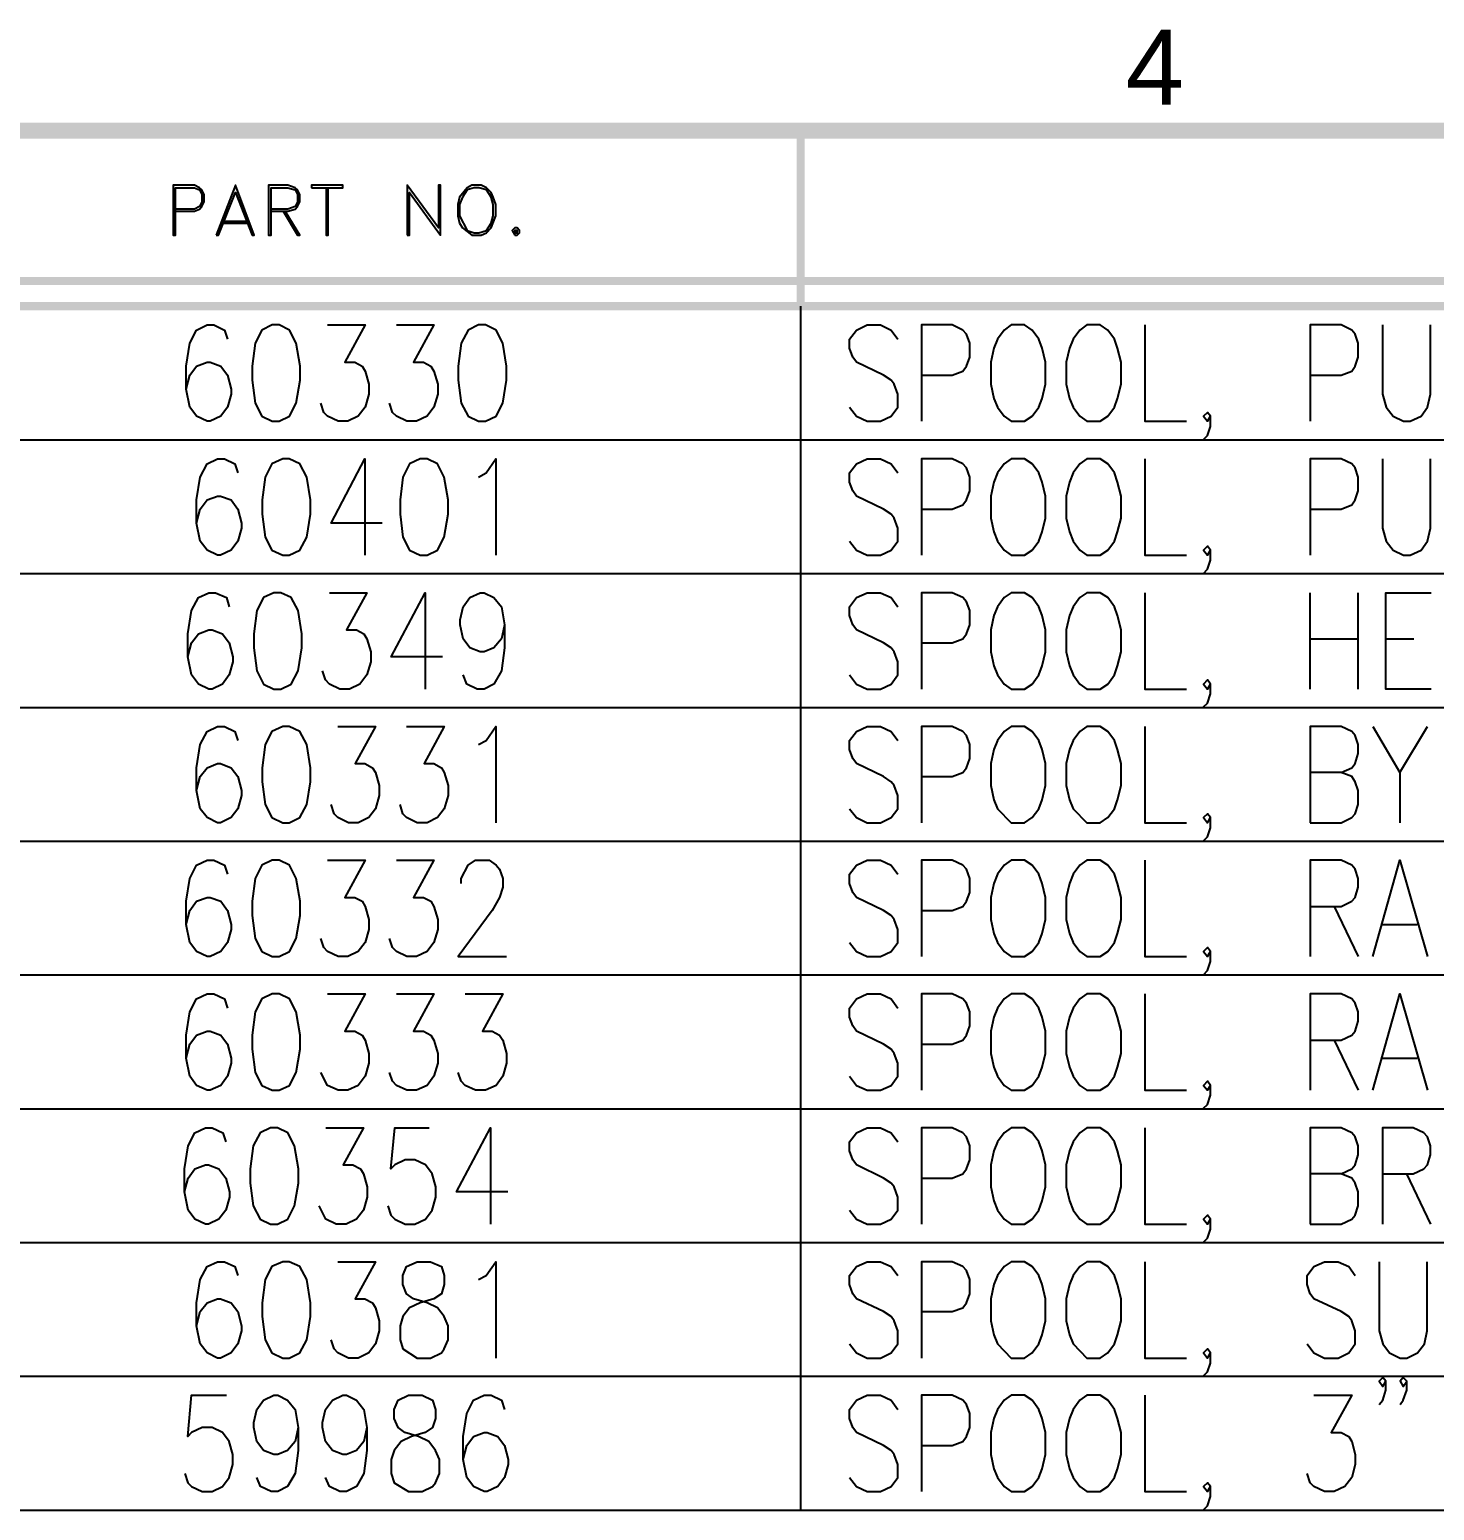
# Model space of a CAD drawing. Header units: inches. Extents: x 0.3 to 33.8, y 15.5 to 37.1.
# Drawn here: x 27.336 to 29.964, y 34.367 to 37.138 of the extents above; entities that cross this region are included whole.
import ezdxf

# ---------------------------------------------------------------- set-up
doc = ezdxf.new("R2010")
doc.units = ezdxf.units.IN
doc.header["$MEASUREMENT"] = 0
doc.styles.add('PDF Arial', font='arial.ttf')

# ---------------------------------------------------------------- blocks, each defined once
blk = doc.blocks.new('60298_1')
at = {"true_color": 0x0037dd, "transparency": 33554687}
for points in [[(33.5914, 36.9641), (33.5614, 36.9341), (0.4864, 36.9341), (0.4563, 36.9641)], [(28.7708, 36.9491), (28.7858, 36.9491), (28.7858, 36.6206), (28.7707, 36.6206)], [(28.7708, 36.9491), (28.7858, 36.9491), (28.7858, 36.6206), (28.7707, 36.6206)], [(28.7708, 36.9491), (28.7858, 36.9491), (28.7858, 36.6206), (28.7707, 36.6206)], [(33.5764, 36.675), (33.5764, 36.66), (26.27, 36.66), (26.27, 36.675)], [(33.5764, 36.675), (33.5764, 36.66), (26.27, 36.66), (26.27, 36.675)], [(33.5764, 36.675), (33.5764, 36.66), (26.27, 36.66), (26.27, 36.675)], [(33.5764, 36.6281), (33.5764, 36.6131), (26.2625, 36.6131), (26.2776, 36.6281)], [(33.5764, 36.6281), (33.5764, 36.6131), (26.2625, 36.6131), (26.2776, 36.6281)], [(33.5764, 36.6281), (33.5764, 36.6131), (26.2625, 36.6131), (26.2776, 36.6281)]]:
    blk.add_hatch(color=162, dxfattribs=at).paths.add_polyline_path(points)
at = {"color": 162, "true_color": 0x0037dd, "transparency": 33554687}
for points in [[(27.6087, 36.7982), (27.6438, 36.7982), (27.6536, 36.8023), (27.6578, 36.807), (27.6624, 36.8158), (27.6624, 36.8297), (27.6578, 36.8385), (27.6536, 36.8421), (27.6438, 36.8473), (27.6041, 36.8473), (27.6041, 36.7533), (27.6087, 36.7533), (27.6087, 36.8421), (27.6438, 36.8421), (27.6536, 36.8385), (27.6578, 36.8297), (27.6578, 36.8158), (27.6536, 36.807), (27.6438, 36.8023), (27.6087, 36.8023)], [(27.6087, 36.7982), (27.6438, 36.7982), (27.6536, 36.8023), (27.6578, 36.807), (27.6624, 36.8158), (27.6624, 36.8297), (27.6578, 36.8385), (27.6536, 36.8421), (27.6438, 36.8473), (27.6041, 36.8473), (27.6041, 36.7533), (27.6087, 36.7533), (27.6087, 36.8421), (27.6438, 36.8421), (27.6536, 36.8385), (27.6578, 36.8297), (27.6578, 36.8158), (27.6536, 36.807), (27.6438, 36.8023), (27.6087, 36.8023)], [(27.6087, 36.7982), (27.6438, 36.7982), (27.6536, 36.8023), (27.6578, 36.807), (27.6624, 36.8158), (27.6624, 36.8297), (27.6578, 36.8385), (27.6536, 36.8421), (27.6438, 36.8473), (27.6041, 36.8473), (27.6041, 36.7533), (27.6087, 36.7533), (27.6087, 36.8421), (27.6438, 36.8421), (27.6536, 36.8385), (27.6578, 36.8297), (27.6578, 36.8158), (27.6536, 36.807), (27.6438, 36.8023), (27.6087, 36.8023)], [(27.6846, 36.7533), (27.6893, 36.7533), (27.7208, 36.8333), (27.7518, 36.7533), (27.7559, 36.7533), (27.7208, 36.8473), (27.6846, 36.7533)], [(27.6846, 36.7533), (27.6893, 36.7533), (27.7208, 36.8333), (27.7518, 36.7533), (27.7559, 36.7533), (27.7208, 36.8473), (27.6846, 36.7533)], [(27.6846, 36.7533), (27.6893, 36.7533), (27.7208, 36.8333), (27.7518, 36.7533), (27.7559, 36.7533), (27.7208, 36.8473), (27.6846, 36.7533)], [(27.7874, 36.7982), (27.8189, 36.7982), (27.8323, 36.8023), (27.8365, 36.807), (27.8411, 36.8158), (27.8411, 36.8297), (27.8365, 36.8385), (27.8323, 36.8421), (27.8189, 36.8473), (27.7828, 36.8473), (27.7828, 36.7533), (27.7874, 36.7533), (27.7874, 36.8421), (27.8189, 36.8421), (27.8323, 36.8385), (27.8365, 36.8297), (27.8365, 36.8158), (27.8323, 36.807), (27.8189, 36.8023), (27.7874, 36.8023)], [(27.7874, 36.7982), (27.8189, 36.7982), (27.8323, 36.8023), (27.8365, 36.807), (27.8411, 36.8158), (27.8411, 36.8297), (27.8365, 36.8385), (27.8323, 36.8421), (27.8189, 36.8473), (27.7828, 36.8473), (27.7828, 36.7533), (27.7874, 36.7533), (27.7874, 36.8421), (27.8189, 36.8421), (27.8323, 36.8385), (27.8365, 36.8297), (27.8365, 36.8158), (27.8323, 36.807), (27.8189, 36.8023), (27.7874, 36.8023)], [(27.7874, 36.7982), (27.8189, 36.7982), (27.8323, 36.8023), (27.8365, 36.807), (27.8411, 36.8158), (27.8411, 36.8297), (27.8365, 36.8385), (27.8323, 36.8421), (27.8189, 36.8473), (27.7828, 36.8473), (27.7828, 36.7533), (27.7874, 36.7533), (27.7874, 36.8421), (27.8189, 36.8421), (27.8323, 36.8385), (27.8365, 36.8297), (27.8365, 36.8158), (27.8323, 36.807), (27.8189, 36.8023), (27.7874, 36.8023)], [(27.8633, 36.8421), (27.9217, 36.8421), (27.9217, 36.8473), (27.8633, 36.8473), (27.8633, 36.8421)], [(27.8633, 36.8421), (27.9217, 36.8421), (27.9217, 36.8473), (27.8633, 36.8473), (27.8633, 36.8421)], [(27.8633, 36.8421), (27.9217, 36.8421), (27.9217, 36.8473), (27.8633, 36.8473), (27.8633, 36.8421)], [(27.8907, 36.8421), (27.8907, 36.7533), (27.8943, 36.7533), (27.8943, 36.8421)], [(27.8907, 36.8421), (27.8907, 36.7533), (27.8943, 36.7533), (27.8943, 36.8421)], [(27.8907, 36.8421), (27.8907, 36.7533), (27.8943, 36.7533), (27.8943, 36.8421)], [(28.042, 36.7533), (28.0466, 36.7533), (28.0466, 36.8333), (28.1045, 36.7533), (28.1045, 36.8473), (28.1003, 36.8473), (28.1003, 36.7672), (28.042, 36.8473), (28.042, 36.7533)], [(28.042, 36.7533), (28.0466, 36.7533), (28.0466, 36.8333), (28.1045, 36.7533), (28.1045, 36.8473), (28.1003, 36.8473), (28.1003, 36.7672), (28.042, 36.8473), (28.042, 36.7533)], [(28.042, 36.7533), (28.0466, 36.7533), (28.0466, 36.8333), (28.1045, 36.7533), (28.1045, 36.8473), (28.1003, 36.8473), (28.1003, 36.7672), (28.042, 36.8473), (28.042, 36.7533)], [(28.1628, 36.7533), (28.1804, 36.7533), (28.1902, 36.7579), (28.199, 36.7672), (28.2078, 36.7894), (28.2078, 36.8111), (28.2026, 36.8245), (28.199, 36.8333), (28.1902, 36.8421), (28.1804, 36.8473), (28.1628, 36.8473), (28.154, 36.8421), (28.1401, 36.8245), (28.1365, 36.8111), (28.1365, 36.7894), (28.1401, 36.776), (28.1453, 36.7672), (28.1628, 36.7533)], [(28.1628, 36.7533), (28.1804, 36.7533), (28.1902, 36.7579), (28.199, 36.7672), (28.2078, 36.7894), (28.2078, 36.8111), (28.2026, 36.8245), (28.199, 36.8333), (28.1902, 36.8421), (28.1804, 36.8473), (28.1628, 36.8473), (28.154, 36.8421), (28.1401, 36.8245), (28.1365, 36.8111), (28.1365, 36.7894), (28.1401, 36.776), (28.1453, 36.7672), (28.1628, 36.7533)], [(28.1628, 36.7533), (28.1804, 36.7533), (28.1902, 36.7579), (28.199, 36.7672), (28.2078, 36.7894), (28.2078, 36.8111), (28.2026, 36.8245), (28.199, 36.8333), (28.1902, 36.8421), (28.1804, 36.8473), (28.1628, 36.8473), (28.154, 36.8421), (28.1401, 36.8245), (28.1365, 36.8111), (28.1365, 36.7894), (28.1401, 36.776), (28.1453, 36.7672), (28.1628, 36.7533)], [(28.154, 36.7621), (28.1675, 36.7579), (28.1763, 36.7579), (28.1902, 36.7621), (28.199, 36.776), (28.2026, 36.7894), (28.2026, 36.8111), (28.199, 36.8245), (28.1902, 36.8385), (28.1763, 36.8421), (28.1675, 36.8421), (28.154, 36.8385), (28.1453, 36.8245), (28.1401, 36.8111), (28.1401, 36.7894), (28.154, 36.7621)], [(28.154, 36.7621), (28.1675, 36.7579), (28.1763, 36.7579), (28.1902, 36.7621), (28.199, 36.776), (28.2026, 36.7894), (28.2026, 36.8111), (28.199, 36.8245), (28.1902, 36.8385), (28.1763, 36.8421), (28.1675, 36.8421), (28.154, 36.8385), (28.1453, 36.8245), (28.1401, 36.8111), (28.1401, 36.7894), (28.154, 36.7621)], [(28.154, 36.7621), (28.1675, 36.7579), (28.1763, 36.7579), (28.1902, 36.7621), (28.199, 36.776), (28.2026, 36.7894), (28.2026, 36.8111), (28.199, 36.8245), (28.1902, 36.8385), (28.1763, 36.8421), (28.1675, 36.8421), (28.154, 36.8385), (28.1453, 36.8245), (28.1401, 36.8111), (28.1401, 36.7894), (28.154, 36.7621)], [(27.8101, 36.7982), (27.8365, 36.7533), (27.8411, 36.7533), (27.8137, 36.7982)], [(27.8101, 36.7982), (27.8365, 36.7533), (27.8411, 36.7533), (27.8137, 36.7982)], [(27.8101, 36.7982), (27.8365, 36.7533), (27.8411, 36.7533), (27.8137, 36.7982)], [(27.6934, 36.776), (27.7471, 36.776)], [(27.6934, 36.776), (27.7471, 36.776)], [(27.6934, 36.776), (27.7471, 36.776)], [(27.6981, 36.7796), (27.743, 36.7796)], [(27.6981, 36.7796), (27.743, 36.7796)], [(27.6981, 36.7796), (27.743, 36.7796)], [(28.2434, 36.7533), (28.2475, 36.7533), (28.2522, 36.7579), (28.2522, 36.7621), (28.2475, 36.7672), (28.2434, 36.7672), (28.2387, 36.7621), (28.2434, 36.7533)], [(28.2434, 36.7533), (28.2475, 36.7533), (28.2522, 36.7579), (28.2522, 36.7621), (28.2475, 36.7672), (28.2434, 36.7672), (28.2387, 36.7621), (28.2434, 36.7533)], [(28.2434, 36.7533), (28.2475, 36.7533), (28.2522, 36.7579), (28.2522, 36.7621), (28.2475, 36.7672), (28.2434, 36.7672), (28.2387, 36.7621), (28.2434, 36.7533)], [(28.2434, 36.7579), (28.2475, 36.7579), (28.2475, 36.7621), (28.2434, 36.7621), (28.2434, 36.7579)], [(28.2434, 36.7579), (28.2475, 36.7579), (28.2475, 36.7621), (28.2434, 36.7621), (28.2434, 36.7579)], [(28.2434, 36.7579), (28.2475, 36.7579), (28.2475, 36.7621), (28.2434, 36.7621), (28.2434, 36.7579)], [(33.5763, 36.3701), (26.2697, 36.3701), (26.2697, 36.6206)], [(33.5763, 36.3701), (26.2697, 36.3701), (26.2697, 36.6206)], [(33.5763, 36.3701), (26.2697, 36.3701), (26.2697, 36.6206)], [(28.7779, 36.6206), (28.7779, 36.3701)], [(28.7779, 36.6206), (28.7779, 36.3701)], [(28.7779, 36.6206), (28.7779, 36.3701)], [(33.5763, 36.1196), (26.2697, 36.1196), (26.2697, 36.3701)], [(33.5763, 36.1196), (26.2697, 36.1196), (26.2697, 36.3701)], [(33.5763, 36.1196), (26.2697, 36.1196), (26.2697, 36.3701)], [(28.7779, 36.3701), (28.7779, 36.1196)], [(28.7779, 36.3701), (28.7779, 36.1196)], [(28.7779, 36.3701), (28.7779, 36.1196)], [(33.5763, 35.8692), (26.2697, 35.8692), (26.2697, 36.1196)], [(33.5763, 35.8692), (26.2697, 35.8692), (26.2697, 36.1196)], [(33.5763, 35.8692), (26.2697, 35.8692), (26.2697, 36.1196)], [(28.7779, 36.1196), (28.7779, 35.8692)], [(28.7779, 36.1196), (28.7779, 35.8692)], [(28.7779, 36.1196), (28.7779, 35.8692)], [(33.5763, 35.6192), (26.2697, 35.6192), (26.2697, 35.8692)], [(33.5763, 35.6192), (26.2697, 35.6192), (26.2697, 35.8692)], [(33.5763, 35.6192), (26.2697, 35.6192), (26.2697, 35.8692)], [(28.7779, 35.8692), (28.7779, 35.6192)], [(28.7779, 35.8692), (28.7779, 35.6192)], [(28.7779, 35.8692), (28.7779, 35.6192)], [(33.5763, 35.3688), (26.2697, 35.3688), (26.2697, 35.6192)], [(33.5763, 35.3688), (26.2697, 35.3688), (26.2697, 35.6192)], [(33.5763, 35.3688), (26.2697, 35.3688), (26.2697, 35.6192)], [(28.7779, 35.6192), (28.7779, 35.3688)], [(28.7779, 35.6192), (28.7779, 35.3688)], [(28.7779, 35.6192), (28.7779, 35.3688)], [(33.5763, 35.1183), (26.2697, 35.1183), (26.2697, 35.3688)], [(33.5763, 35.1183), (26.2697, 35.1183), (26.2697, 35.3688)], [(33.5763, 35.1183), (26.2697, 35.1183), (26.2697, 35.3688)], [(28.7779, 35.3688), (28.7779, 35.1183)], [(28.7779, 35.3688), (28.7779, 35.1183)], [(28.7779, 35.3688), (28.7779, 35.1183)], [(33.5763, 34.8679), (26.2697, 34.8679), (26.2697, 35.1183)], [(33.5763, 34.8679), (26.2697, 34.8679), (26.2697, 35.1183)], [(33.5763, 34.8679), (26.2697, 34.8679), (26.2697, 35.1183)], [(28.7779, 35.1183), (28.7779, 34.8679)], [(28.7779, 35.1183), (28.7779, 34.8679)], [(28.7779, 35.1183), (28.7779, 34.8679)], [(33.5763, 34.6179), (26.2697, 34.6179), (26.2697, 34.8679)], [(33.5763, 34.6179), (26.2697, 34.6179), (26.2697, 34.8679)], [(33.5763, 34.6179), (26.2697, 34.6179), (26.2697, 34.8679)], [(28.7779, 34.8679), (28.7779, 34.6179)], [(28.7779, 34.8679), (28.7779, 34.6179)], [(28.7779, 34.8679), (28.7779, 34.6179)], [(33.5763, 34.3675), (26.2697, 34.3675), (26.2697, 34.6179)], [(33.5763, 34.3675), (26.2697, 34.3675), (26.2697, 34.6179)], [(33.5763, 34.3675), (26.2697, 34.3675), (26.2697, 34.6179)], [(28.7779, 34.6179), (28.7779, 34.3675)], [(28.7779, 34.6179), (28.7779, 34.3675)], [(28.7779, 34.6179), (28.7779, 34.3675)]]:
    blk.add_lwpolyline(points, dxfattribs=at)
at = {"transparency": 33554687}
for points in [[(27.6283, 36.4651), (27.6356, 36.4915), (27.648, 36.5085), (27.6681, 36.5157), (27.6733, 36.5157), (27.6934, 36.5085), (27.7058, 36.4915), (27.713, 36.4651), (27.713, 36.4558), (27.7058, 36.4315), (27.6934, 36.4145), (27.6733, 36.4052), (27.6681, 36.4052), (27.648, 36.4145), (27.6356, 36.4315), (27.6283, 36.4651), (27.6283, 36.5085), (27.6356, 36.5514), (27.648, 36.5756), (27.6681, 36.5854), (27.6805, 36.5854), (27.7001, 36.5756), (27.7058, 36.5591)], [(27.7895, 36.4052), (27.8024, 36.4052), (27.822, 36.4145), (27.8344, 36.4388), (27.8416, 36.4822), (27.8416, 36.5085), (27.8344, 36.5514), (27.822, 36.5756), (27.8024, 36.5854), (27.7895, 36.5854), (27.7698, 36.5756), (27.7574, 36.5514), (27.7518, 36.5085), (27.7518, 36.4822), (27.7574, 36.4388), (27.7698, 36.4145), (27.7895, 36.4052)], [(27.8927, 36.5854), (27.9635, 36.5854), (27.9253, 36.5157), (27.9439, 36.5157), (27.9578, 36.5085), (27.9635, 36.4987), (27.9702, 36.4744), (27.9702, 36.4558), (27.9635, 36.4315), (27.9506, 36.4145), (27.931, 36.4052), (27.9129, 36.4052), (27.8927, 36.4145), (27.886, 36.4217), (27.8804, 36.4388)], [(28.0218, 36.5854), (28.0921, 36.5854), (28.0539, 36.5157), (28.0725, 36.5157), (28.0864, 36.5085), (28.0921, 36.4987), (28.0993, 36.4744), (28.0993, 36.4558), (28.0921, 36.4315), (28.0797, 36.4145), (28.0595, 36.4052), (28.0415, 36.4052), (28.0218, 36.4145), (28.0146, 36.4217), (28.0089, 36.4388)], [(28.1757, 36.4052), (28.1886, 36.4052), (28.2083, 36.4145), (28.2207, 36.4388), (28.2279, 36.4822), (28.2279, 36.5085), (28.2207, 36.5514), (28.2083, 36.5756), (28.1886, 36.5854), (28.1757, 36.5854), (28.1561, 36.5756), (28.1432, 36.5514), (28.1375, 36.5085), (28.1375, 36.4822), (28.1432, 36.4388), (28.1561, 36.4145), (28.1757, 36.4052)], [(28.8698, 36.4315), (28.8827, 36.4145), (28.9023, 36.4052), (28.9276, 36.4052), (28.9473, 36.4145), (28.9602, 36.4315), (28.9602, 36.4558), (28.9529, 36.4744), (28.9473, 36.4822), (28.9333, 36.4915), (28.8827, 36.5157), (28.8755, 36.525), (28.8698, 36.5421), (28.8698, 36.5591), (28.8827, 36.5756), (28.9023, 36.5854), (28.9276, 36.5854), (28.9473, 36.5756), (28.9602, 36.5591)], [(29.0041, 36.4915), (29.0619, 36.4915), (29.0815, 36.4987), (29.0887, 36.5085), (29.0944, 36.525), (29.0944, 36.5514), (29.0887, 36.5684), (29.0815, 36.5756), (29.0619, 36.5854), (29.0041, 36.5854), (29.0041, 36.4052)], [(29.1719, 36.4052), (29.1972, 36.4052), (29.2111, 36.4145), (29.224, 36.4315), (29.2297, 36.4481), (29.2364, 36.4744), (29.2364, 36.5157), (29.2297, 36.5421), (29.224, 36.5591), (29.2111, 36.5756), (29.1972, 36.5854), (29.1719, 36.5854), (29.159, 36.5756), (29.1466, 36.5591), (29.1394, 36.5421), (29.1337, 36.5157), (29.1337, 36.4744), (29.1394, 36.4481), (29.1466, 36.4315), (29.159, 36.4145), (29.1719, 36.4052)], [(29.3134, 36.4052), (29.3387, 36.4052), (29.3526, 36.4145), (29.3655, 36.4315), (29.3712, 36.4481), (29.3779, 36.4744), (29.3779, 36.5157), (29.3712, 36.5421), (29.3655, 36.5591), (29.3526, 36.5756), (29.3387, 36.5854), (29.3134, 36.5854), (29.3005, 36.5756), (29.2881, 36.5591), (29.2809, 36.5421), (29.2752, 36.5157), (29.2752, 36.4744), (29.2809, 36.4481), (29.2881, 36.4315), (29.3005, 36.4145), (29.3134, 36.4052)], [(29.4223, 36.5854), (29.4223, 36.4052), (29.4998, 36.4052)], [(29.7317, 36.4915), (29.7895, 36.4915), (29.8091, 36.4987), (29.8159, 36.5085), (29.8215, 36.525), (29.8215, 36.5514), (29.8159, 36.5684), (29.8091, 36.5756), (29.7895, 36.5854), (29.7317, 36.5854), (29.7317, 36.4052)], [(29.867, 36.5854), (29.867, 36.4558), (29.8737, 36.4315), (29.8866, 36.4145), (29.9062, 36.4052), (29.9186, 36.4052), (29.9388, 36.4145), (29.9511, 36.4315), (29.9568, 36.4558), (29.9568, 36.5854)], [(29.5318, 36.3711), (29.5391, 36.3789), (29.5447, 36.3954), (29.5447, 36.4145), (29.5391, 36.4217), (29.5318, 36.4145), (29.5391, 36.4052), (29.5447, 36.4145)], [(27.648, 36.2147), (27.6547, 36.241), (27.6676, 36.258), (27.6872, 36.2653), (27.6929, 36.2653), (27.7125, 36.258), (27.7254, 36.241), (27.7321, 36.2147), (27.7321, 36.2054), (27.7254, 36.1811), (27.7125, 36.1641), (27.6929, 36.1548), (27.6872, 36.1548), (27.6676, 36.1641), (27.6547, 36.1811), (27.648, 36.2147), (27.648, 36.258), (27.6547, 36.3009), (27.6676, 36.3257), (27.6872, 36.335), (27.7001, 36.335), (27.7197, 36.3257), (27.7254, 36.3086)], [(27.8091, 36.1548), (27.8215, 36.1548), (27.8411, 36.1641), (27.854, 36.1883), (27.8612, 36.2317), (27.8612, 36.258), (27.854, 36.3009), (27.8411, 36.3257), (27.8215, 36.335), (27.8091, 36.335), (27.7889, 36.3257), (27.7766, 36.3009), (27.7709, 36.258), (27.7709, 36.2317), (27.7766, 36.1883), (27.7889, 36.1641), (27.8091, 36.1548)], [(27.9955, 36.2147), (27.8995, 36.2147), (27.963, 36.335), (27.963, 36.1548)], [(28.0663, 36.1548), (28.0792, 36.1548), (28.0988, 36.1641), (28.1112, 36.1883), (28.1184, 36.2317), (28.1184, 36.258), (28.1112, 36.3009), (28.0988, 36.3257), (28.0792, 36.335), (28.0663, 36.335), (28.0466, 36.3257), (28.0337, 36.3009), (28.0286, 36.258), (28.0286, 36.2317), (28.0337, 36.1883), (28.0466, 36.1641), (28.0663, 36.1548)], [(28.1752, 36.3009), (28.1897, 36.3086), (28.2078, 36.335), (28.2078, 36.1548)], [(28.8698, 36.1811), (28.8827, 36.1641), (28.9023, 36.1548), (28.9276, 36.1548), (28.9473, 36.1641), (28.9602, 36.1811), (28.9602, 36.2054), (28.9529, 36.224), (28.9473, 36.2317), (28.9333, 36.241), (28.8827, 36.2653), (28.8755, 36.2751), (28.8698, 36.2916), (28.8698, 36.3086), (28.8827, 36.3257), (28.9023, 36.335), (28.9276, 36.335), (28.9473, 36.3257), (28.9602, 36.3086)], [(29.0041, 36.241), (29.0619, 36.241), (29.0815, 36.2487), (29.0887, 36.258), (29.0944, 36.2751), (29.0944, 36.3009), (29.0887, 36.3179), (29.0815, 36.3257), (29.0619, 36.335), (29.0041, 36.335), (29.0041, 36.1548)], [(29.1719, 36.1548), (29.1972, 36.1548), (29.2111, 36.1641), (29.224, 36.1811), (29.2297, 36.1981), (29.2364, 36.224), (29.2364, 36.2653), (29.2297, 36.2916), (29.224, 36.3086), (29.2111, 36.3257), (29.1972, 36.335), (29.1719, 36.335), (29.159, 36.3257), (29.1466, 36.3086), (29.1394, 36.2916), (29.1337, 36.2653), (29.1337, 36.224), (29.1394, 36.1981), (29.1466, 36.1811), (29.159, 36.1641), (29.1719, 36.1548)], [(29.3134, 36.1548), (29.3387, 36.1548), (29.3526, 36.1641), (29.3655, 36.1811), (29.3712, 36.1981), (29.3779, 36.224), (29.3779, 36.2653), (29.3712, 36.2916), (29.3655, 36.3086), (29.3526, 36.3257), (29.3387, 36.335), (29.3134, 36.335), (29.3005, 36.3257), (29.2881, 36.3086), (29.2809, 36.2916), (29.2752, 36.2653), (29.2752, 36.224), (29.2809, 36.1981), (29.2881, 36.1811), (29.3005, 36.1641), (29.3134, 36.1548)], [(29.4223, 36.335), (29.4223, 36.1548), (29.4998, 36.1548)], [(29.7317, 36.241), (29.7895, 36.241), (29.8091, 36.2487), (29.8159, 36.258), (29.8215, 36.2751), (29.8215, 36.3009), (29.8159, 36.3179), (29.8091, 36.3257), (29.7895, 36.335), (29.7317, 36.335), (29.7317, 36.1548)], [(29.867, 36.335), (29.867, 36.2054), (29.8737, 36.1811), (29.8866, 36.1641), (29.9062, 36.1548), (29.9186, 36.1548), (29.9388, 36.1641), (29.9511, 36.1811), (29.9568, 36.2054), (29.9568, 36.335)], [(29.5318, 36.1207), (29.5391, 36.1284), (29.5447, 36.1455), (29.5447, 36.1641), (29.5391, 36.1718), (29.5318, 36.1641), (29.5391, 36.1548), (29.5447, 36.1641)], [(27.6314, 35.9647), (27.6387, 35.9905), (27.6516, 36.0076), (27.6712, 36.0153), (27.6769, 36.0153), (27.6965, 36.0076), (27.7089, 35.9905), (27.7161, 35.9647), (27.7161, 35.9549), (27.7089, 35.9306), (27.6965, 35.9136), (27.6769, 35.9043), (27.6712, 35.9043), (27.6516, 35.9136), (27.6387, 35.9306), (27.6314, 35.9647), (27.6314, 36.0076), (27.6387, 36.051), (27.6516, 36.0752), (27.6712, 36.0845), (27.6836, 36.0845), (27.7037, 36.0752), (27.7089, 36.0582)], [(27.7926, 35.9043), (27.8055, 35.9043), (27.8251, 35.9136), (27.838, 35.9384), (27.8447, 35.9812), (27.8447, 36.0076), (27.838, 36.051), (27.8251, 36.0752), (27.8055, 36.0845), (27.7926, 36.0845), (27.7729, 36.0752), (27.7605, 36.051), (27.7549, 36.0076), (27.7549, 35.9812), (27.7605, 35.9384), (27.7729, 35.9136), (27.7926, 35.9043)], [(27.8964, 36.0845), (27.9666, 36.0845), (27.9284, 36.0153), (27.947, 36.0153), (27.9609, 36.0076), (27.9666, 35.9983), (27.9738, 35.974), (27.9738, 35.9549), (27.9666, 35.9306), (27.9537, 35.9136), (27.9341, 35.9043), (27.916, 35.9043), (27.8964, 35.9136), (27.8891, 35.9213), (27.8834, 35.9384)], [(28.1081, 35.9647), (28.012, 35.9647), (28.0756, 36.0845), (28.0756, 35.9043)], [(28.2243, 36.0246), (28.2186, 35.9983), (28.2041, 35.9812), (28.1861, 35.974), (28.1788, 35.974), (28.1592, 35.9812), (28.1468, 35.9983), (28.1411, 36.0246), (28.1411, 36.0339), (28.1468, 36.0582), (28.1592, 36.0752), (28.1788, 36.0845), (28.1861, 36.0845), (28.2041, 36.0752), (28.2186, 36.0582), (28.2243, 36.0246), (28.2243, 35.9812), (28.2186, 35.9384), (28.2041, 35.9136), (28.1861, 35.9043), (28.1732, 35.9043), (28.1535, 35.9136), (28.1468, 35.9306)], [(28.8698, 35.9306), (28.8827, 35.9136), (28.9023, 35.9043), (28.9276, 35.9043), (28.9473, 35.9136), (28.9602, 35.9306), (28.9602, 35.9549), (28.9529, 35.974), (28.9473, 35.9812), (28.9333, 35.9905), (28.8827, 36.0153), (28.8755, 36.0246), (28.8698, 36.0417), (28.8698, 36.0582), (28.8827, 36.0752), (28.9023, 36.0845), (28.9276, 36.0845), (28.9473, 36.0752), (28.9602, 36.0582)], [(29.0041, 35.9905), (29.0619, 35.9905), (29.0815, 35.9983), (29.0887, 36.0076), (29.0944, 36.0246), (29.0944, 36.051), (29.0887, 36.0675), (29.0815, 36.0752), (29.0619, 36.0845), (29.0041, 36.0845), (29.0041, 35.9043)], [(29.1719, 35.9043), (29.1972, 35.9043), (29.2111, 35.9136), (29.224, 35.9306), (29.2297, 35.9477), (29.2364, 35.974), (29.2364, 36.0153), (29.2297, 36.0417), (29.224, 36.0582), (29.2111, 36.0752), (29.1972, 36.0845), (29.1719, 36.0845), (29.159, 36.0752), (29.1466, 36.0582), (29.1394, 36.0417), (29.1337, 36.0153), (29.1337, 35.974), (29.1394, 35.9477), (29.1466, 35.9306), (29.159, 35.9136), (29.1719, 35.9043)], [(29.3134, 35.9043), (29.3387, 35.9043), (29.3526, 35.9136), (29.3655, 35.9306), (29.3712, 35.9477), (29.3779, 35.974), (29.3779, 36.0153), (29.3712, 36.0417), (29.3655, 36.0582), (29.3526, 36.0752), (29.3387, 36.0845), (29.3134, 36.0845), (29.3005, 36.0752), (29.2881, 36.0582), (29.2809, 36.0417), (29.2752, 36.0153), (29.2752, 35.974), (29.2809, 35.9477), (29.2881, 35.9306), (29.3005, 35.9136), (29.3134, 35.9043)], [(29.4223, 36.0845), (29.4223, 35.9043), (29.4998, 35.9043)], [(29.7317, 35.9043), (29.7317, 36.0845)], [(29.8215, 35.9043), (29.8215, 36.0845)], [(29.9579, 35.9043), (29.8732, 35.9043), (29.8732, 36.0845), (29.9579, 36.0845)], [(29.7317, 35.9983), (29.8215, 35.9983)], [(29.8732, 35.9983), (29.9253, 35.9983)], [(29.5318, 35.8707), (29.5391, 35.878), (29.5447, 35.895), (29.5447, 35.9136), (29.5391, 35.9213), (29.5318, 35.9136), (29.5391, 35.9043), (29.5447, 35.9136)], [(27.648, 35.7143), (27.6547, 35.7406), (27.6676, 35.7571), (27.6872, 35.7649), (27.6929, 35.7649), (27.7125, 35.7571), (27.7254, 35.7406), (27.7321, 35.7143), (27.7321, 35.705), (27.7254, 35.6802), (27.7125, 35.6637), (27.6929, 35.6538), (27.6872, 35.6538), (27.6676, 35.6637), (27.6547, 35.6802), (27.648, 35.7143), (27.648, 35.7571), (27.6547, 35.8005), (27.6676, 35.8248), (27.6872, 35.8341), (27.7001, 35.8341), (27.7197, 35.8248), (27.7254, 35.8082)], [(27.8091, 35.6538), (27.8215, 35.6538), (27.8411, 35.6637), (27.854, 35.6879), (27.8612, 35.7308), (27.8612, 35.7571), (27.854, 35.8005), (27.8411, 35.8248), (27.8215, 35.8341), (27.8091, 35.8341), (27.7889, 35.8248), (27.7766, 35.8005), (27.7709, 35.7571), (27.7709, 35.7308), (27.7766, 35.6879), (27.7889, 35.6637), (27.8091, 35.6538)], [(27.9124, 35.8341), (27.9826, 35.8341), (27.9449, 35.7649), (27.963, 35.7649), (27.9769, 35.7571), (27.9826, 35.7478), (27.9898, 35.7236), (27.9898, 35.705), (27.9826, 35.6802), (27.9702, 35.6637), (27.9501, 35.6538), (27.932, 35.6538), (27.9124, 35.6637), (27.9051, 35.6709), (27.8995, 35.6879)], [(28.041, 35.8341), (28.1112, 35.8341), (28.0735, 35.7649), (28.0916, 35.7649), (28.106, 35.7571), (28.1112, 35.7478), (28.1184, 35.7236), (28.1184, 35.705), (28.1112, 35.6802), (28.0988, 35.6637), (28.0792, 35.6538), (28.0606, 35.6538), (28.041, 35.6637), (28.0337, 35.6709), (28.0286, 35.6879)], [(28.1752, 35.8005), (28.1897, 35.8082), (28.2078, 35.8341), (28.2078, 35.6538)], [(28.8698, 35.6802), (28.8827, 35.6637), (28.9023, 35.6538), (28.9276, 35.6538), (28.9473, 35.6637), (28.9602, 35.6802), (28.9602, 35.705), (28.9529, 35.7236), (28.9473, 35.7308), (28.9333, 35.7406), (28.8827, 35.7649), (28.8755, 35.7742), (28.8698, 35.7912), (28.8698, 35.8082), (28.8827, 35.8248), (28.9023, 35.8341), (28.9276, 35.8341), (28.9473, 35.8248), (28.9602, 35.8082)], [(29.0041, 35.7406), (29.0619, 35.7406), (29.0815, 35.7478), (29.0887, 35.7571), (29.0944, 35.7742), (29.0944, 35.8005), (29.0887, 35.8175), (29.0815, 35.8248), (29.0619, 35.8341), (29.0041, 35.8341), (29.0041, 35.6538)], [(29.1719, 35.6538), (29.1972, 35.6538), (29.2111, 35.6637), (29.224, 35.6802), (29.2297, 35.6972), (29.2364, 35.7236), (29.2364, 35.7649), (29.2297, 35.7912), (29.224, 35.8082), (29.2111, 35.8248), (29.1972, 35.8341), (29.1719, 35.8341), (29.159, 35.8248), (29.1466, 35.8082), (29.1394, 35.7912), (29.1337, 35.7649), (29.1337, 35.7236), (29.1394, 35.6972), (29.1466, 35.6802), (29.1719, 35.6538)], [(29.3134, 35.6538), (29.3387, 35.6538), (29.3526, 35.6637), (29.3655, 35.6802), (29.3712, 35.6972), (29.3779, 35.7236), (29.3779, 35.7649), (29.3712, 35.7912), (29.3655, 35.8082), (29.3526, 35.8248), (29.3387, 35.8341), (29.3134, 35.8341), (29.3005, 35.8248), (29.2881, 35.8082), (29.2809, 35.7912), (29.2752, 35.7649), (29.2752, 35.7236), (29.2809, 35.6972), (29.2881, 35.6802), (29.3134, 35.6538)], [(29.4223, 35.8341), (29.4223, 35.6538), (29.4998, 35.6538)], [(29.7895, 35.7478), (29.8091, 35.7571), (29.8159, 35.7649), (29.8215, 35.7835), (29.8215, 35.8005), (29.8159, 35.8175), (29.8091, 35.8248), (29.7895, 35.8341), (29.7317, 35.8341), (29.7317, 35.6538)], [(29.8484, 35.8341), (29.899, 35.7478), (29.899, 35.6538)], [(29.899, 35.7478), (29.9511, 35.8341)], [(29.7317, 35.6538), (29.7895, 35.6538), (29.8091, 35.6637), (29.8159, 35.6709), (29.8215, 35.6879), (29.8215, 35.7143), (29.8159, 35.7308), (29.8091, 35.7406), (29.7895, 35.7478), (29.7317, 35.7478)], [(29.5318, 35.6203), (29.5391, 35.628), (29.5447, 35.6445), (29.5447, 35.6637), (29.5391, 35.6709), (29.5318, 35.6637), (29.5391, 35.6538), (29.5447, 35.6637)], [(27.6283, 35.4638), (27.6356, 35.4901), (27.648, 35.5072), (27.6681, 35.5144), (27.6733, 35.5144), (27.6934, 35.5072), (27.7058, 35.4901), (27.713, 35.4638), (27.713, 35.4545), (27.7058, 35.4302), (27.6934, 35.4132), (27.6733, 35.4039), (27.6681, 35.4039), (27.648, 35.4132), (27.6356, 35.4302), (27.6283, 35.4638), (27.6283, 35.5072), (27.6356, 35.55), (27.648, 35.5748), (27.6681, 35.5841), (27.6805, 35.5841), (27.7001, 35.5748), (27.7058, 35.5578)], [(27.7895, 35.4039), (27.8024, 35.4039), (27.822, 35.4132), (27.8344, 35.4375), (27.8416, 35.4808), (27.8416, 35.5072), (27.8344, 35.55), (27.822, 35.5748), (27.8024, 35.5841), (27.7895, 35.5841), (27.7698, 35.5748), (27.7574, 35.55), (27.7518, 35.5072), (27.7518, 35.4808), (27.7574, 35.4375), (27.7698, 35.4132), (27.7895, 35.4039)], [(27.8927, 35.5841), (27.9635, 35.5841), (27.9253, 35.5144), (27.9439, 35.5144), (27.9578, 35.5072), (27.9635, 35.4974), (27.9702, 35.4731), (27.9702, 35.4545), (27.9635, 35.4302), (27.9506, 35.4132), (27.931, 35.4039), (27.9129, 35.4039), (27.8927, 35.4132), (27.886, 35.4204), (27.8804, 35.4375)], [(28.0218, 35.5841), (28.0921, 35.5841), (28.0539, 35.5144), (28.0725, 35.5144), (28.0864, 35.5072), (28.0921, 35.4974), (28.0993, 35.4731), (28.0993, 35.4545), (28.0921, 35.4302), (28.0797, 35.4132), (28.0595, 35.4039), (28.0415, 35.4039), (28.0218, 35.4132), (28.0146, 35.4204), (28.0089, 35.4375)], [(28.1432, 35.5407), (28.1432, 35.55), (28.1561, 35.5748), (28.1701, 35.5841), (28.1954, 35.5841), (28.2083, 35.5748), (28.215, 35.5671), (28.2207, 35.55), (28.2207, 35.5335), (28.215, 35.5144), (28.201, 35.4901), (28.1375, 35.4039), (28.2279, 35.4039)], [(28.8698, 35.4302), (28.8827, 35.4132), (28.9023, 35.4039), (28.9276, 35.4039), (28.9473, 35.4132), (28.9602, 35.4302), (28.9602, 35.4545), (28.9529, 35.4731), (28.9473, 35.4808), (28.9333, 35.4901), (28.8827, 35.5144), (28.8755, 35.5237), (28.8698, 35.5407), (28.8698, 35.5578), (28.8827, 35.5748), (28.9023, 35.5841), (28.9276, 35.5841), (28.9473, 35.5748), (28.9602, 35.5578)], [(29.0041, 35.4901), (29.0619, 35.4901), (29.0815, 35.4974), (29.0887, 35.5072), (29.0944, 35.5237), (29.0944, 35.55), (29.0887, 35.5671), (29.0815, 35.5748), (29.0619, 35.5841), (29.0041, 35.5841), (29.0041, 35.4039)], [(29.1719, 35.4039), (29.1972, 35.4039), (29.2111, 35.4132), (29.224, 35.4302), (29.2297, 35.4468), (29.2364, 35.4731), (29.2364, 35.5144), (29.2297, 35.5407), (29.224, 35.5578), (29.2111, 35.5748), (29.1972, 35.5841), (29.1719, 35.5841), (29.159, 35.5748), (29.1466, 35.5578), (29.1394, 35.5407), (29.1337, 35.5144), (29.1337, 35.4731), (29.1394, 35.4468), (29.1466, 35.4302), (29.159, 35.4132), (29.1719, 35.4039)], [(29.3134, 35.4039), (29.3387, 35.4039), (29.3526, 35.4132), (29.3655, 35.4302), (29.3712, 35.4468), (29.3779, 35.4731), (29.3779, 35.5144), (29.3712, 35.5407), (29.3655, 35.5578), (29.3526, 35.5748), (29.3387, 35.5841), (29.3134, 35.5841), (29.3005, 35.5748), (29.2881, 35.5578), (29.2809, 35.5407), (29.2752, 35.5144), (29.2752, 35.4731), (29.2809, 35.4468), (29.2881, 35.4302), (29.3005, 35.4132), (29.3134, 35.4039)], [(29.4223, 35.5841), (29.4223, 35.4039), (29.4998, 35.4039)], [(29.7317, 35.4974), (29.7895, 35.4974), (29.8091, 35.5072), (29.8159, 35.5144), (29.8215, 35.5335), (29.8215, 35.55), (29.8159, 35.5671), (29.8091, 35.5748), (29.7895, 35.5841), (29.7317, 35.5841), (29.7317, 35.4039)], [(29.8484, 35.4039), (29.899, 35.5841), (29.9511, 35.4039)], [(29.7766, 35.4974), (29.8215, 35.4039)], [(29.867, 35.4638), (29.9315, 35.4638)], [(29.5318, 35.3698), (29.5391, 35.3776), (29.5447, 35.3946), (29.5447, 35.4132), (29.5391, 35.4204), (29.5318, 35.4132), (29.5391, 35.4039), (29.5447, 35.4132)], [(27.6283, 35.2133), (27.6356, 35.2397), (27.648, 35.2567), (27.6681, 35.264), (27.6733, 35.264), (27.6934, 35.2567), (27.7058, 35.2397), (27.713, 35.2133), (27.713, 35.2041), (27.7058, 35.1798), (27.6934, 35.1627), (27.6733, 35.1534), (27.6681, 35.1534), (27.648, 35.1627), (27.6356, 35.1798), (27.6283, 35.2133), (27.6283, 35.2567), (27.6356, 35.3001), (27.648, 35.3244), (27.6681, 35.3337), (27.6805, 35.3337), (27.7001, 35.3244), (27.7058, 35.3073)], [(27.7895, 35.1534), (27.8024, 35.1534), (27.822, 35.1627), (27.8344, 35.187), (27.8416, 35.2304), (27.8416, 35.2567), (27.8344, 35.3001), (27.822, 35.3244), (27.8024, 35.3337), (27.7895, 35.3337), (27.7698, 35.3244), (27.7574, 35.3001), (27.7518, 35.2567), (27.7518, 35.2304), (27.7574, 35.187), (27.7698, 35.1627), (27.7895, 35.1534)], [(27.8927, 35.3337), (27.9635, 35.3337), (27.9253, 35.264), (27.9439, 35.264), (27.9578, 35.2567), (27.9635, 35.2474), (27.9702, 35.2226), (27.9702, 35.2041), (27.9635, 35.1798), (27.9506, 35.1627), (27.931, 35.1534), (27.9129, 35.1534), (27.8927, 35.1627), (27.8804, 35.187)], [(28.0218, 35.3337), (28.0921, 35.3337), (28.0539, 35.264), (28.0725, 35.264), (28.0864, 35.2567), (28.0921, 35.2474), (28.0993, 35.2226), (28.0993, 35.2041), (28.0921, 35.1798), (28.0797, 35.1627), (28.0595, 35.1534), (28.0415, 35.1534), (28.0218, 35.1627), (28.0146, 35.1705), (28.0089, 35.187)], [(28.1504, 35.3337), (28.2207, 35.3337), (28.183, 35.264), (28.201, 35.264), (28.215, 35.2567), (28.2207, 35.2474), (28.2279, 35.2226), (28.2279, 35.2041), (28.2207, 35.1798), (28.2083, 35.1627), (28.1886, 35.1534), (28.1701, 35.1534), (28.1504, 35.1627), (28.1432, 35.1705), (28.1375, 35.187)], [(28.8698, 35.1798), (28.8827, 35.1627), (28.9023, 35.1534), (28.9276, 35.1534), (28.9473, 35.1627), (28.9602, 35.1798), (28.9602, 35.2041), (28.9529, 35.2226), (28.9473, 35.2304), (28.9333, 35.2397), (28.8827, 35.264), (28.8755, 35.2738), (28.8698, 35.2903), (28.8698, 35.3073), (28.8827, 35.3244), (28.9023, 35.3337), (28.9276, 35.3337), (28.9473, 35.3244), (28.9602, 35.3073)], [(29.0041, 35.2397), (29.0619, 35.2397), (29.0815, 35.2474), (29.0887, 35.2567), (29.0944, 35.2738), (29.0944, 35.3001), (29.0887, 35.3166), (29.0815, 35.3244), (29.0619, 35.3337), (29.0041, 35.3337), (29.0041, 35.1534)], [(29.1719, 35.1534), (29.1972, 35.1534), (29.2111, 35.1627), (29.224, 35.1798), (29.2297, 35.1968), (29.2364, 35.2226), (29.2364, 35.264), (29.2297, 35.2903), (29.224, 35.3073), (29.2111, 35.3244), (29.1972, 35.3337), (29.1719, 35.3337), (29.159, 35.3244), (29.1466, 35.3073), (29.1394, 35.2903), (29.1337, 35.264), (29.1337, 35.2226), (29.1394, 35.1968), (29.1466, 35.1798), (29.159, 35.1627), (29.1719, 35.1534)], [(29.3134, 35.1534), (29.3387, 35.1534), (29.3526, 35.1627), (29.3655, 35.1798), (29.3712, 35.1968), (29.3779, 35.2226), (29.3779, 35.264), (29.3712, 35.2903), (29.3655, 35.3073), (29.3526, 35.3244), (29.3387, 35.3337), (29.3134, 35.3337), (29.3005, 35.3244), (29.2881, 35.3073), (29.2809, 35.2903), (29.2752, 35.264), (29.2752, 35.2226), (29.2809, 35.1968), (29.2881, 35.1798), (29.3005, 35.1627), (29.3134, 35.1534)], [(29.4223, 35.3337), (29.4223, 35.1534), (29.4998, 35.1534)], [(29.7317, 35.2474), (29.7895, 35.2474), (29.8091, 35.2567), (29.8159, 35.264), (29.8215, 35.2831), (29.8215, 35.3001), (29.8159, 35.3166), (29.8091, 35.3244), (29.7895, 35.3337), (29.7317, 35.3337), (29.7317, 35.1534)], [(29.8484, 35.1534), (29.899, 35.3337), (29.9511, 35.1534)], [(29.7766, 35.2474), (29.8215, 35.1534)], [(29.867, 35.2133), (29.9315, 35.2133)], [(29.5318, 35.1199), (29.5391, 35.1271), (29.5447, 35.1441), (29.5447, 35.1627), (29.5391, 35.1705), (29.5318, 35.1627), (29.5391, 35.1534), (29.5447, 35.1627)], [(27.6252, 34.9634), (27.6325, 34.9892), (27.6449, 35.0063), (27.6645, 35.014), (27.6702, 35.014), (27.6898, 35.0063), (27.7027, 34.9892), (27.7099, 34.9634), (27.7099, 34.9536), (27.7027, 34.9293), (27.6898, 34.9123), (27.6702, 34.903), (27.6645, 34.903), (27.6449, 34.9123), (27.6325, 34.9293), (27.6252, 34.9634), (27.6252, 35.0063), (27.6325, 35.0496), (27.6449, 35.0739), (27.6645, 35.0832), (27.6774, 35.0832), (27.697, 35.0739), (27.7027, 35.0569)], [(27.7864, 34.903), (27.7993, 34.903), (27.8189, 34.9123), (27.8313, 34.9371), (27.8385, 34.9799), (27.8385, 35.0063), (27.8313, 35.0496), (27.8189, 35.0739), (27.7993, 35.0832), (27.7864, 35.0832), (27.7667, 35.0739), (27.7538, 35.0496), (27.7482, 35.0063), (27.7482, 34.9799), (27.7538, 34.9371), (27.7667, 34.9123), (27.7864, 34.903)], [(27.8896, 35.0832), (27.9604, 35.0832), (27.9222, 35.014), (27.9403, 35.014), (27.9547, 35.0063), (27.9604, 34.997), (27.9671, 34.9727), (27.9671, 34.9536), (27.9604, 34.9293), (27.9475, 34.9123), (27.9279, 34.903), (27.9093, 34.903), (27.8896, 34.9123), (27.8773, 34.9371)], [(28.0058, 34.9371), (28.0115, 34.92), (28.0187, 34.9123), (28.0384, 34.903), (28.0564, 34.903), (28.0761, 34.9123), (28.089, 34.9293), (28.0957, 34.9536), (28.0957, 34.9727), (28.089, 34.997), (28.0761, 35.014), (28.0564, 35.0233), (28.0384, 35.0233), (28.0187, 35.014), (28.0115, 35.0063), (28.0187, 35.0832), (28.0833, 35.0832)], [(28.2305, 34.9634), (28.1344, 34.9634), (28.1979, 35.0832), (28.1979, 34.903)], [(28.8698, 34.9293), (28.8827, 34.9123), (28.9023, 34.903), (28.9276, 34.903), (28.9473, 34.9123), (28.9602, 34.9293), (28.9602, 34.9536), (28.9529, 34.9727), (28.9473, 34.9799), (28.9333, 34.9892), (28.8827, 35.014), (28.8755, 35.0233), (28.8698, 35.0403), (28.8698, 35.0569), (28.8827, 35.0739), (28.9023, 35.0832), (28.9276, 35.0832), (28.9473, 35.0739), (28.9602, 35.0569)], [(29.0041, 34.9892), (29.0619, 34.9892), (29.0815, 34.997), (29.0887, 35.0063), (29.0944, 35.0233), (29.0944, 35.0496), (29.0887, 35.0667), (29.0815, 35.0739), (29.0619, 35.0832), (29.0041, 35.0832), (29.0041, 34.903)], [(29.1719, 34.903), (29.1972, 34.903), (29.2111, 34.9123), (29.224, 34.9293), (29.2297, 34.9464), (29.2364, 34.9727), (29.2364, 35.014), (29.2297, 35.0403), (29.224, 35.0569), (29.2111, 35.0739), (29.1972, 35.0832), (29.1719, 35.0832), (29.159, 35.0739), (29.1466, 35.0569), (29.1394, 35.0403), (29.1337, 35.014), (29.1337, 34.9727), (29.1394, 34.9464), (29.1466, 34.9293), (29.159, 34.9123), (29.1719, 34.903)], [(29.3134, 34.903), (29.3387, 34.903), (29.3526, 34.9123), (29.3655, 34.9293), (29.3712, 34.9464), (29.3779, 34.9727), (29.3779, 35.014), (29.3712, 35.0403), (29.3655, 35.0569), (29.3526, 35.0739), (29.3387, 35.0832), (29.3134, 35.0832), (29.3005, 35.0739), (29.2881, 35.0569), (29.2809, 35.0403), (29.2752, 35.014), (29.2752, 34.9727), (29.2809, 34.9464), (29.2881, 34.9293), (29.3005, 34.9123), (29.3134, 34.903)], [(29.4223, 35.0832), (29.4223, 34.903), (29.4998, 34.903)], [(29.7895, 34.997), (29.8091, 35.0063), (29.8159, 35.014), (29.8215, 35.0326), (29.8215, 35.0496), (29.8159, 35.0667), (29.8091, 35.0739), (29.7895, 35.0832), (29.7317, 35.0832), (29.7317, 34.903)], [(29.867, 34.997), (29.9243, 34.997), (29.9439, 35.0063), (29.9511, 35.014), (29.9568, 35.0326), (29.9568, 35.0496), (29.9511, 35.0667), (29.9439, 35.0739), (29.9243, 35.0832), (29.867, 35.0832), (29.867, 34.903)], [(29.7317, 34.903), (29.7895, 34.903), (29.8091, 34.9123), (29.8159, 34.92), (29.8215, 34.9371), (29.8215, 34.9634), (29.8159, 34.9799), (29.8091, 34.9892), (29.7895, 34.997), (29.7317, 34.997)], [(29.9119, 34.997), (29.9568, 34.903)], [(29.5318, 34.8694), (29.5391, 34.8766), (29.5447, 34.8937), (29.5447, 34.9123), (29.5391, 34.92), (29.5318, 34.9123), (29.5391, 34.903), (29.5447, 34.9123)], [(27.648, 34.7129), (27.6547, 34.7393), (27.6676, 34.7558), (27.6872, 34.7636), (27.6929, 34.7636), (27.7125, 34.7558), (27.7254, 34.7393), (27.7321, 34.7129), (27.7321, 34.7037), (27.7254, 34.6789), (27.7125, 34.6623), (27.6929, 34.6525), (27.6872, 34.6525), (27.6676, 34.6623), (27.6547, 34.6789), (27.648, 34.7129), (27.648, 34.7558), (27.6547, 34.7992), (27.6676, 34.8235), (27.6872, 34.8328), (27.7001, 34.8328), (27.7197, 34.8235), (27.7254, 34.8069)], [(27.8091, 34.6525), (27.8215, 34.6525), (27.8411, 34.6623), (27.854, 34.6866), (27.8612, 34.73), (27.8612, 34.7558), (27.854, 34.7992), (27.8411, 34.8235), (27.8215, 34.8328), (27.8091, 34.8328), (27.7889, 34.8235), (27.7766, 34.7992), (27.7709, 34.7558), (27.7709, 34.73), (27.7766, 34.6866), (27.7889, 34.6623), (27.8091, 34.6525)], [(27.9124, 34.8328), (27.9826, 34.8328), (27.9449, 34.7636), (27.963, 34.7636), (27.9769, 34.7558), (27.9826, 34.7465), (27.9898, 34.7222), (27.9898, 34.7037), (27.9826, 34.6789), (27.9702, 34.6623), (27.9501, 34.6525), (27.932, 34.6525), (27.9124, 34.6623), (27.9051, 34.6696), (27.8995, 34.6866)], [(28.0606, 34.6525), (28.0859, 34.6525), (28.106, 34.6623), (28.1112, 34.6696), (28.1184, 34.6866), (28.1184, 34.7129), (28.1112, 34.73), (28.0988, 34.7465), (28.0792, 34.7558), (28.0539, 34.7636), (28.041, 34.7728), (28.0337, 34.7899), (28.0337, 34.8069), (28.041, 34.8235), (28.0606, 34.8328), (28.0859, 34.8328), (28.106, 34.8235), (28.1112, 34.8069), (28.1112, 34.7899), (28.106, 34.7728), (28.0916, 34.7636), (28.0663, 34.7558), (28.0466, 34.7465), (28.0337, 34.73), (28.0286, 34.7129), (28.0286, 34.6866), (28.0337, 34.6696), (28.0606, 34.6525)], [(28.1752, 34.7992), (28.1897, 34.8069), (28.2078, 34.8328), (28.2078, 34.6525)], [(28.8698, 34.6789), (28.8827, 34.6623), (28.9023, 34.6525), (28.9276, 34.6525), (28.9473, 34.6623), (28.9602, 34.6789), (28.9602, 34.7037), (28.9529, 34.7222), (28.9473, 34.73), (28.9333, 34.7393), (28.8827, 34.7636), (28.8755, 34.7728), (28.8698, 34.7899), (28.8698, 34.8069), (28.8827, 34.8235), (28.9023, 34.8328), (28.9276, 34.8328), (28.9473, 34.8235), (28.9602, 34.8069)], [(29.0041, 34.7393), (29.0619, 34.7393), (29.0815, 34.7465), (29.0887, 34.7558), (29.0944, 34.7728), (29.0944, 34.7992), (29.0887, 34.8162), (29.0815, 34.8235), (29.0619, 34.8328), (29.0041, 34.8328), (29.0041, 34.6525)], [(29.1719, 34.6525), (29.1972, 34.6525), (29.2111, 34.6623), (29.224, 34.6789), (29.2297, 34.6959), (29.2364, 34.7222), (29.2364, 34.7636), (29.2297, 34.7899), (29.224, 34.8069), (29.2111, 34.8235), (29.1972, 34.8328), (29.1719, 34.8328), (29.159, 34.8235), (29.1466, 34.8069), (29.1394, 34.7899), (29.1337, 34.7636), (29.1337, 34.7222), (29.1394, 34.6959), (29.1466, 34.6789), (29.1719, 34.6525)], [(29.3134, 34.6525), (29.3387, 34.6525), (29.3526, 34.6623), (29.3655, 34.6789), (29.3712, 34.6959), (29.3779, 34.7222), (29.3779, 34.7636), (29.3712, 34.7899), (29.3655, 34.8069), (29.3526, 34.8235), (29.3387, 34.8328), (29.3134, 34.8328), (29.3005, 34.8235), (29.2881, 34.8069), (29.2809, 34.7899), (29.2752, 34.7636), (29.2752, 34.7222), (29.2809, 34.6959), (29.2881, 34.6789), (29.3134, 34.6525)], [(29.4223, 34.8328), (29.4223, 34.6525), (29.4998, 34.6525)], [(29.726, 34.6789), (29.7384, 34.6623), (29.7585, 34.6525), (29.7838, 34.6525), (29.8035, 34.6623), (29.8159, 34.6789), (29.8159, 34.7037), (29.8091, 34.7222), (29.8035, 34.73), (29.7895, 34.7393), (29.7384, 34.7636), (29.7317, 34.7728), (29.726, 34.7899), (29.726, 34.8069), (29.7384, 34.8235), (29.7585, 34.8328), (29.7838, 34.8328), (29.8035, 34.8235), (29.8159, 34.8069)], [(29.8603, 34.8328), (29.8603, 34.7037), (29.8675, 34.6789), (29.8799, 34.6623), (29.8995, 34.6525), (29.9124, 34.6525), (29.932, 34.6623), (29.945, 34.6789), (29.9506, 34.7037), (29.9506, 34.8328)], [(29.5318, 34.619), (29.5391, 34.6267), (29.5447, 34.6432), (29.5447, 34.6623), (29.5391, 34.6696), (29.5318, 34.6623), (29.5391, 34.6525), (29.5447, 34.6623)], [(29.8603, 34.5658), (29.8675, 34.5735), (29.8732, 34.5921), (29.8732, 34.6091), (29.8675, 34.6164), (29.8603, 34.6091), (29.8675, 34.5993), (29.8732, 34.6091)], [(29.8995, 34.5658), (29.9052, 34.5735), (29.9124, 34.5921), (29.9124, 34.6091), (29.9052, 34.6164), (29.8995, 34.6091), (29.9052, 34.5993), (29.9124, 34.6091)], [(27.6263, 34.4362), (27.6314, 34.4191), (27.6387, 34.4119), (27.6583, 34.4026), (27.6769, 34.4026), (27.6965, 34.4119), (27.7089, 34.4289), (27.7161, 34.4532), (27.7161, 34.4718), (27.7089, 34.4966), (27.6965, 34.5131), (27.6769, 34.5224), (27.6583, 34.5224), (27.6387, 34.5131), (27.6314, 34.5059), (27.6387, 34.5828), (27.7037, 34.5828)], [(27.838, 34.5224), (27.8323, 34.4966), (27.8184, 34.4795), (27.7998, 34.4718), (27.7926, 34.4718), (27.7729, 34.4795), (27.7605, 34.4966), (27.7549, 34.5224), (27.7549, 34.5322), (27.7605, 34.5565), (27.7729, 34.5735), (27.7926, 34.5828), (27.7998, 34.5828), (27.8184, 34.5735), (27.8323, 34.5565), (27.838, 34.5224), (27.838, 34.4795), (27.8323, 34.4362), (27.8184, 34.4119), (27.7998, 34.4026), (27.7874, 34.4026), (27.7673, 34.4119), (27.7605, 34.4289)], [(27.9666, 34.5224), (27.9609, 34.4966), (27.947, 34.4795), (27.9284, 34.4718), (27.9217, 34.4718), (27.902, 34.4795), (27.8891, 34.4966), (27.8834, 34.5224), (27.8834, 34.5322), (27.8891, 34.5565), (27.902, 34.5735), (27.9217, 34.5828), (27.9284, 34.5828), (27.947, 34.5735), (27.9609, 34.5565), (27.9666, 34.5224), (27.9666, 34.4795), (27.9609, 34.4362), (27.947, 34.4119), (27.9284, 34.4026), (27.916, 34.4026), (27.8964, 34.4119), (27.8891, 34.4289)], [(28.0446, 34.4026), (28.0699, 34.4026), (28.0895, 34.4119), (28.0952, 34.4191), (28.1024, 34.4362), (28.1024, 34.4625), (28.0952, 34.4795), (28.0828, 34.4966), (28.0632, 34.5059), (28.0379, 34.5131), (28.0249, 34.5224), (28.0177, 34.5394), (28.0177, 34.5565), (28.0249, 34.5735), (28.0446, 34.5828), (28.0699, 34.5828), (28.0895, 34.5735), (28.0952, 34.5565), (28.0952, 34.5394), (28.0895, 34.5224), (28.0756, 34.5131), (28.0502, 34.5059), (28.0306, 34.4966), (28.0177, 34.4795), (28.012, 34.4625), (28.012, 34.4362), (28.0177, 34.4191), (28.0446, 34.4026)], [(28.1468, 34.4625), (28.1535, 34.4888), (28.1664, 34.5059), (28.1861, 34.5131), (28.1917, 34.5131), (28.2114, 34.5059), (28.2243, 34.4888), (28.231, 34.4625), (28.231, 34.4532), (28.2243, 34.4289), (28.2114, 34.4119), (28.1917, 34.4026), (28.1861, 34.4026), (28.1664, 34.4119), (28.1535, 34.4289), (28.1468, 34.4625), (28.1468, 34.5059), (28.1535, 34.5487), (28.1664, 34.5735), (28.1861, 34.5828), (28.199, 34.5828), (28.2186, 34.5735), (28.2243, 34.5565)], [(28.8698, 34.4289), (28.8827, 34.4119), (28.9023, 34.4026), (28.9276, 34.4026), (28.9473, 34.4119), (28.9602, 34.4289), (28.9602, 34.4532), (28.9529, 34.4718), (28.9473, 34.4795), (28.9333, 34.4888), (28.8827, 34.5131), (28.8755, 34.5224), (28.8698, 34.5394), (28.8698, 34.5565), (28.8827, 34.5735), (28.9023, 34.5828), (28.9276, 34.5828), (28.9473, 34.5735), (28.9602, 34.5565)], [(29.0041, 34.4888), (29.0619, 34.4888), (29.0815, 34.4966), (29.0887, 34.5059), (29.0944, 34.5224), (29.0944, 34.5487), (29.0887, 34.5658), (29.0815, 34.5735), (29.0619, 34.5828), (29.0041, 34.5828), (29.0041, 34.4026)], [(29.1719, 34.4026), (29.1972, 34.4026), (29.2111, 34.4119), (29.224, 34.4289), (29.2297, 34.4454), (29.2364, 34.4718), (29.2364, 34.5131), (29.2297, 34.5394), (29.224, 34.5565), (29.2111, 34.5735), (29.1972, 34.5828), (29.1719, 34.5828), (29.159, 34.5735), (29.1466, 34.5565), (29.1394, 34.5394), (29.1337, 34.5131), (29.1337, 34.4718), (29.1394, 34.4454), (29.1466, 34.4289), (29.159, 34.4119), (29.1719, 34.4026)], [(29.3134, 34.4026), (29.3387, 34.4026), (29.3526, 34.4119), (29.3655, 34.4289), (29.3712, 34.4454), (29.3779, 34.4718), (29.3779, 34.5131), (29.3712, 34.5394), (29.3655, 34.5565), (29.3526, 34.5735), (29.3387, 34.5828), (29.3134, 34.5828), (29.3005, 34.5735), (29.2881, 34.5565), (29.2809, 34.5394), (29.2752, 34.5131), (29.2752, 34.4718), (29.2809, 34.4454), (29.2881, 34.4289), (29.3005, 34.4119), (29.3134, 34.4026)], [(29.4223, 34.5828), (29.4223, 34.4026), (29.4998, 34.4026)], [(29.7384, 34.5828), (29.8091, 34.5828), (29.7709, 34.5131), (29.7895, 34.5131), (29.8035, 34.5059), (29.8091, 34.4966), (29.8159, 34.4718), (29.8159, 34.4532), (29.8091, 34.4289), (29.7962, 34.4119), (29.7766, 34.4026), (29.7585, 34.4026), (29.7384, 34.4119), (29.7317, 34.4191), (29.726, 34.4362)], [(29.5318, 34.3685), (29.5391, 34.3762), (29.5447, 34.3933), (29.5447, 34.4119), (29.5391, 34.4191), (29.5318, 34.4119), (29.5391, 34.4026), (29.5447, 34.4119)]]:
    blk.add_lwpolyline(points, dxfattribs=at)
at = {"color": 162, "true_color": 0x0037dd, "insert": (29.3863, 36.9979), "char_height": 0.140116, "attachment_point": 7, "style": 'PDF Arial'}
blk.add_mtext('\\W1.000981;4', dxfattribs=at)

msp = doc.modelspace()

# ---------------------------------------------------------------- block references
msp.add_blockref('60298_1', (0, 0))

doc.saveas('drawing.dxf')
